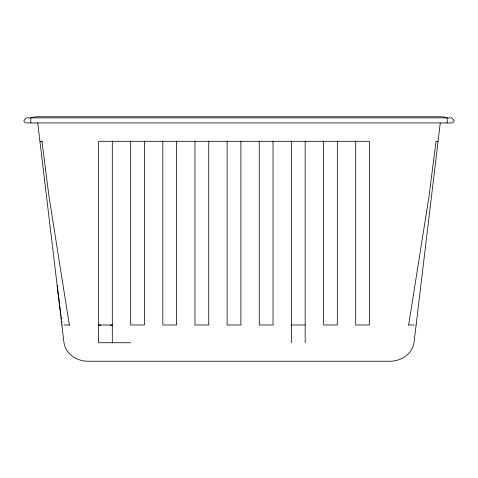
<?xml version="1.0" encoding="UTF-8"?>
<svg xmlns="http://www.w3.org/2000/svg" width="478" height="478" viewBox="0 0 478 478"><rect width="100%" height="100%" fill="white"/><g stroke="black" fill="none" stroke-linecap="round" stroke-linejoin="round"><path stroke-width="0.72" d="M440.262 122.936L414.014 342.744C412.221 353.959 401.299 361.063 390.436 361.225L87.564 361.225C76.701 361.063 65.779 353.959 63.986 342.744L37.738 122.936M408.654 324.992L429.047 196.225L436.026 141.303L438.069 141.303M452.427 122.846L453.706 121.926L454.088 120.402L451.794 117.869L26.206 117.869L23.912 120.402L24.294 121.926L25.573 122.846M110.245 325.291L112.306 324.992L98.528 324.992L99.914 325.363M26.206 122.936L451.794 122.936M39.931 141.303L42.566 141.303M61.865 324.992L62.17 324.992M63.992 324.992L69.537 324.992M291.401 324.992L305.179 324.992M408.439 324.992L414.008 324.992M415.83 324.992L416.135 324.992M130.673 342.744L98.528 342.744L98.528 141.303L369.464 141.303L369.464 324.992L355.692 324.992L355.692 141.303M98.528 324.992L100.643 325.273M69.346 324.992L48.953 196.225L41.974 141.303M57.145 285.438L59.469 303.745M59.654 305.215L60.957 315.468M61.142 316.932L61.423 319.131M61.704 321.33L61.889 322.793M447.205 122.936L447.205 117.869L442.634 116.775L35.366 116.775L30.795 117.869L30.795 122.936M337.319 141.303L337.319 324.992L323.546 324.992L323.546 141.303M305.179 141.303L305.179 342.744M291.401 141.303L291.401 342.744M273.034 141.303L273.034 324.992L259.255 324.992L259.255 141.303M240.888 141.303L240.888 324.992L227.11 324.992L227.11 141.303M208.743 141.303L208.743 324.992L194.964 324.992L194.964 141.303M176.597 141.303L176.597 324.992L162.819 324.992L162.819 141.303M144.452 141.303L144.452 324.992L130.673 324.992L130.673 141.303M112.306 141.303L112.306 342.744"/></g></svg>
